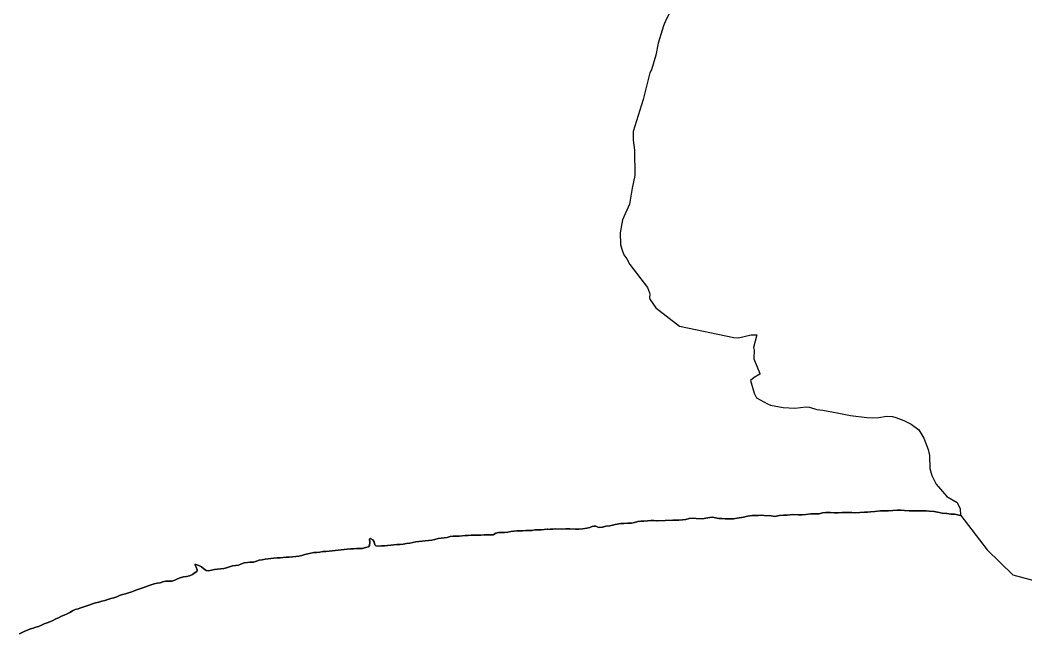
# Model space of a CAD drawing. Header units: inches. Extents: x 1341578 to 1502124, y 557203 to 748561.
# Drawn here: x 1487666 to 1491099, y 632608 to 634702 of the extents above; entities that cross this region are included whole.
import ezdxf

# ---------------------------------------------------------------- set-up
doc = ezdxf.new("R2010")
doc.units = ezdxf.units.IN
doc.header["$MEASUREMENT"] = 0
doc.layers.add('Zipcode', color=7, linetype='Continuous')

msp = doc.modelspace()

# ---------------------------------------------------------------- linework, layer by layer
at = {"layer": 'Zipcode'}
for points in [[(1489886.6, 634735.5), (1489869.3, 634702), (1489861.8, 634682.2), (1489843.4, 634624.1), (1489836.1, 634582.1), (1489820.4, 634532.2), (1489815.7, 634522.3), (1489809.8, 634499.3), (1489792.1, 634431.2), (1489758.7, 634322.3), (1489758.4, 634292.2), (1489762.6, 634258.8), (1489764.1, 634171.9), (1489754.6, 634128.7), (1489745.7, 634074.5), (1489721.8, 634020.3), (1489713.9, 633976.7), (1489715.4, 633936.8), (1489719.7, 633920.2), (1489726.8, 633901.7), (1489736.9, 633887.4), (1489747.1, 633868.1), (1489807.6, 633789.2), (1489814.4, 633772), (1489815.4, 633767), (1489813.6, 633756), (1489815.2, 633749.7), (1489825.6, 633735.3), (1489836.2, 633719.9), (1489916.6, 633657.7), (1490101.6, 633618.9), (1490118.4, 633618.2), (1490161.4, 633628.1), (1490180.4, 633628.5), (1490168.8, 633584.8), (1490170.9, 633575.7), (1490170.7, 633546.1), (1490191.1, 633496.4), (1490190.3, 633493.7), (1490171.4, 633482.1), (1490158.3, 633472.7), (1490170.9, 633429.2), (1490179.3, 633413), (1490217.2, 633392.3), (1490227.2, 633388.4), (1490270.7, 633380.2), (1490310.4, 633378.1), (1490349.2, 633382.7), (1490360.4, 633381.2), (1490385.1, 633372.9), (1490405.8, 633371.5), (1490454.6, 633361.7), (1490500.1, 633353.4), (1490555.8, 633345.9), (1490575.9, 633344.7), (1490596.6, 633346), (1490622.8, 633351.1), (1490643.4, 633349.5), (1490654.9, 633346.5), (1490681.8, 633336), (1490706.6, 633323.8), (1490733.2, 633303.5), (1490750.2, 633275.3), (1490765.3, 633237.1), (1490769.9, 633215.9), (1490770.3, 633171.8), (1490777.3, 633147.9), (1490792.4, 633118.6), (1490829.1, 633076.5), (1490864.6, 633055.6), (1490874.9, 633034.8), (1490875.9, 633012), (1490876, 633011.8), (1490876.2, 633011.5), (1490871, 633013), (1490854.7, 633015.7), (1490848.2, 633015.8), (1490848.1, 633015.8), (1490843, 633016), (1490830.2, 633018.1), (1490827.7, 633018.5), (1490813, 633019.4), (1490803, 633022.4), (1490786.1, 633025.5), (1490768.8, 633026.9), (1490758.5, 633027.7), (1490747.6, 633028.1), (1490725.8, 633028), (1490713.5, 633027.9), (1490700.2, 633027.9), (1490684.2, 633028.9), (1490673, 633029.3), (1490659, 633029.3), (1490645, 633028.7), (1490629.9, 633027.9), (1490617.6, 633027.8), (1490601.9, 633027.1), (1490583.2, 633025.7), (1490568.6, 633023.8), (1490558.3, 633023.2), (1490547.4, 633022.7), (1490531.9, 633021.7), (1490516.5, 633021.2), (1490505.1, 633021.4), (1490489.9, 633021.5), (1490471.9, 633021.8), (1490458.2, 633020.7), (1490445.3, 633020.7), (1490431.6, 633021.7), (1490415.4, 633022.1), (1490404, 633020.4), (1490392.9, 633017.7), (1490382.2, 633017.5), (1490365.1, 633017.3), (1490348.1, 633015.1), (1490334.9, 633014.3), (1490323.1, 633014.1), (1490303.3, 633014.7), (1490283.7, 633013.3), (1490271.9, 633012.9), (1490257.6, 633011.1), (1490242, 633008.1), (1490223.6, 633011.9), (1490214.6, 633010.8), (1490196.6, 633012.2), (1490186.4, 633011.8), (1490176.1, 633012.1), (1490164.2, 633011.6), (1490148.8, 633009.1), (1490135.3, 633006.2), (1490113.6, 633002.2), (1490100.5, 633000.4), (1490087.1, 633000.3), (1490072.5, 633000.5), (1490061.2, 633001.6), (1490050.3, 633001.9), (1490039.9, 633003.2), (1490029.5, 633005.6), (1490020.2, 633005.3), (1490013, 633003.5), (1489993.9, 633000.8), (1489973.3, 633001.1), (1489962.8, 633002), (1489949.9, 633001.7), (1489938.1, 632998.4), (1489926.6, 632996.6), (1489914.7, 632995.9), (1489894.3, 632995.7), (1489841.5, 632993.7), (1489841.3, 632993.7), (1489838.8, 632993.7), (1489828.8, 632994.3), (1489818.4, 632994.2), (1489807.7, 632993.9), (1489794.9, 632992.7), (1489784.7, 632992.1), (1489774.6, 632990.6), (1489762.5, 632987.4), (1489752.7, 632985), (1489740.5, 632984.9), (1489726.9, 632984.7), (1489716.7, 632984.1), (1489697.3, 632981), (1489678.9, 632976.7), (1489665.5, 632974.7), (1489653.6, 632971.8), (1489652.4, 632971.6), (1489641.7, 632970.8), (1489635.2, 632973.3), (1489633, 632974.2), (1489629.4, 632974.9), (1489624.5, 632974.7), (1489618.8, 632973.6), (1489615.3, 632972.6), (1489610.4, 632971.1), (1489600.4, 632968.2), (1489585.1, 632965.6), (1489572.6, 632965.3), (1489562, 632965.3), (1489541.7, 632966.1), (1489528.2, 632965.8), (1489514.2, 632965.5), (1489493.2, 632965.8), (1489484.5, 632964.6), (1489474.7, 632965.2), (1489467.2, 632964), (1489467, 632965), (1489465.4, 632964.8), (1489455, 632963.4), (1489444.5, 632963.2), (1489433.7, 632962.9), (1489423.3, 632962.3), (1489413, 632960.8), (1489402.6, 632960.3), (1489391.6, 632960.1), (1489381.7, 632959.6), (1489371.2, 632959.3), (1489360.9, 632959.1), (1489350.8, 632958.4), (1489340.3, 632957.3), (1489330.2, 632954.7), (1489319.4, 632954), (1489309.4, 632953.8), (1489299.1, 632953.7), (1489289.1, 632951.6), (1489280.6, 632945.7), (1489270.4, 632945.3), (1489259.9, 632945.3), (1489249.4, 632945.1), (1489238.6, 632944.9), (1489227.6, 632944.7), (1489216.9, 632944.4), (1489205.9, 632944.2), (1489195.6, 632943.6), (1489185, 632943.1), (1489175, 632942.2), (1489164.8, 632941.2), (1489154.1, 632940.9), (1489143.5, 632940.7), (1489133.5, 632939.7), (1489123.6, 632936.9), (1489113.1, 632935.3), (1489102.7, 632934.1), (1489092.6, 632932.6), (1489081.7, 632930.1), (1489071, 632927.6), (1489060.1, 632926), (1489048.8, 632925.4), (1489038, 632924.4), (1489027.1, 632922.7), (1489016.7, 632921.2), (1489005.9, 632919.2), (1488995.8, 632917.3), (1488984.6, 632915.8), (1488973.6, 632914.2), (1488962.6, 632913), (1488952, 632912.6), (1488941.5, 632911.8), (1488931, 632910), (1488920.3, 632909.3), (1488910.1, 632908.1), (1488899.8, 632907.7), (1488889.8, 632907.5), (1488879.7, 632907.9), (1488876.3, 632911.6), (1488874.9, 632921.6), (1488870.1, 632929.1), (1488862, 632933), (1488859, 632930.3), (1488859.2, 632920.1), (1488858.4, 632909.8), (1488855.2, 632904.6), (1488845.4, 632901.9), (1488835.1, 632899.4), (1488824.4, 632899.2), (1488814.1, 632898.7), (1488803.6, 632898.2), (1488793.3, 632897.3), (1488782.8, 632896.2), (1488772.1, 632895.3), (1488761.9, 632894.2), (1488751.1, 632892.9), (1488741, 632892.1), (1488731, 632891.3), (1488721, 632890.3), (1488710, 632889.3), (1488699.7, 632888.3), (1488689.2, 632886.7), (1488678.5, 632885.2), (1488668.3, 632884.8), (1488658, 632883.6), (1488647.7, 632881.3), (1488637.8, 632878.2), (1488627.5, 632875.1), (1488617.2, 632873), (1488606.7, 632871.3), (1488595.8, 632870.7), (1488584.8, 632869.9), (1488574.3, 632869.6), (1488564.3, 632868.1), (1488553.6, 632866.9), (1488543, 632866.7), (1488532.4, 632866), (1488522.3, 632865.1), (1488512.4, 632863.2), (1488502.5, 632862.4), (1488492.5, 632860.7), (1488482.3, 632858.7), (1488472.3, 632856), (1488462.3, 632852.9), (1488451.7, 632852.2), (1488441.7, 632851.6), (1488431.2, 632849.7), (1488421.2, 632846.6), (1488411.5, 632842.6), (1488401, 632841.3), (1488390.4, 632839.6), (1488380.9, 632836.6), (1488371, 632833.3), (1488361.2, 632831.2), (1488350.6, 632829.7), (1488339.7, 632828.9), (1488329.4, 632826.9), (1488319.3, 632824.7), (1488309.2, 632822.9), (1488301.5, 632824.2), (1488292.8, 632829.7), (1488284.7, 632836.1), (1488275.5, 632841.1), (1488266.1, 632844.7), (1488262.5, 632843.9), (1488267.2, 632834.8), (1488269.9, 632825.7), (1488268.7, 632820.1), (1488259.9, 632815.2), (1488254, 632809.7), (1488244, 632805.9), (1488233.7, 632803.6), (1488223.3, 632802), (1488212.9, 632799.2), (1488203.2, 632795.6), (1488194.3, 632790.7), (1488184.3, 632787.3), (1488173.9, 632787), (1488163.3, 632787.1), (1488153.5, 632785.2), (1488143.8, 632782.2), (1488133.6, 632780.4), (1488123.3, 632778.7), (1488113.4, 632775.4), (1488103.4, 632772.1), (1488093.7, 632768.6), (1488084.4, 632764.6), (1488074.3, 632761.3), (1488064.9, 632757.7), (1488055.2, 632754.2), (1488047, 632751), (1488036, 632747.4), (1488025.5, 632744.8), (1488015.2, 632742.3), (1488005.8, 632738.2), (1487995.8, 632734.3), (1487985.4, 632731.2), (1487975.6, 632728.4), (1487965.3, 632725.1), (1487954.9, 632721.7), (1487944.5, 632718.9), (1487934.3, 632716.1), (1487923.8, 632713.1), (1487913.4, 632709.6), (1487903.8, 632706.2), (1487893.4, 632703), (1487883.3, 632699.6), (1487873.7, 632696.4), (1487864, 632693.5), (1487854.2, 632691), (1487845, 632686), (1487836.2, 632680.2), (1487826.4, 632675.6), (1487816.2, 632671.6), (1487806.8, 632667.7), (1487796.8, 632662.9), (1487787.6, 632658.7), (1487777.8, 632653.6), (1487767.8, 632648.9), (1487758.3, 632645.7), (1487748.5, 632641.9), (1487739.6, 632637.1), (1487729.3, 632633.3), (1487719.2, 632630.6), (1487710.8, 632627.1), (1487701.1, 632624.8), (1487691.8, 632620.4), (1487682.5, 632616.4), (1487673.2, 632612.6), (1487664.3, 632607.6)], [(1487664.3, 632607.6), (1487673.2, 632612.6), (1487682.5, 632616.4), (1487691.8, 632620.4), (1487701.1, 632624.8), (1487710.8, 632627.1), (1487719.2, 632630.6), (1487729.3, 632633.3), (1487739.6, 632637.1), (1487748.5, 632641.9), (1487758.3, 632645.7), (1487767.8, 632648.9), (1487777.8, 632653.6), (1487787.6, 632658.7), (1487796.8, 632662.9), (1487806.8, 632667.7), (1487816.2, 632671.6), (1487826.4, 632675.6), (1487836.2, 632680.2), (1487845, 632686), (1487854.2, 632691), (1487864, 632693.5), (1487873.7, 632696.4), (1487883.3, 632699.6), (1487893.4, 632703), (1487903.8, 632706.2), (1487913.4, 632709.6), (1487923.8, 632713.1), (1487934.3, 632716.1), (1487944.5, 632718.9), (1487954.9, 632721.7), (1487965.3, 632725.1), (1487975.6, 632728.4), (1487985.4, 632731.2), (1487995.8, 632734.3), (1488005.8, 632738.2), (1488015.2, 632742.3), (1488025.5, 632744.8), (1488036, 632747.4), (1488047, 632751), (1488055.2, 632754.2), (1488064.9, 632757.7), (1488074.3, 632761.3), (1488084.4, 632764.6), (1488093.7, 632768.6), (1488103.4, 632772.1), (1488113.4, 632775.4), (1488123.3, 632778.7), (1488133.6, 632780.4), (1488143.8, 632782.2), (1488153.5, 632785.2), (1488163.3, 632787.1), (1488173.9, 632787), (1488184.3, 632787.3), (1488194.3, 632790.7), (1488203.2, 632795.6), (1488212.9, 632799.2), (1488223.3, 632802), (1488233.7, 632803.6), (1488244, 632805.9), (1488254, 632809.7), (1488259.9, 632815.2), (1488268.7, 632820.1), (1488269.9, 632825.7), (1488267.2, 632834.8), (1488262.5, 632843.9), (1488266.1, 632844.7), (1488275.5, 632841.1), (1488284.7, 632836.1), (1488292.8, 632829.7), (1488301.5, 632824.2), (1488309.2, 632822.9), (1488319.3, 632824.7), (1488329.4, 632826.9), (1488339.7, 632828.9), (1488350.6, 632829.7), (1488361.2, 632831.2), (1488371, 632833.3), (1488380.9, 632836.6), (1488390.4, 632839.6), (1488401, 632841.3), (1488411.5, 632842.6), (1488421.2, 632846.6), (1488431.2, 632849.7), (1488441.7, 632851.6), (1488451.7, 632852.2), (1488462.3, 632852.9), (1488472.3, 632856), (1488482.3, 632858.7), (1488492.5, 632860.7), (1488502.5, 632862.4), (1488512.4, 632863.2), (1488522.3, 632865.1), (1488532.4, 632866), (1488543, 632866.7), (1488553.6, 632866.9), (1488564.3, 632868.1), (1488574.3, 632869.6), (1488584.8, 632869.9), (1488595.8, 632870.7), (1488606.7, 632871.3), (1488617.2, 632873), (1488627.5, 632875.1), (1488637.8, 632878.2), (1488647.7, 632881.3), (1488658, 632883.6), (1488668.3, 632884.8), (1488678.5, 632885.2), (1488689.2, 632886.7), (1488699.7, 632888.3), (1488710, 632889.3), (1488721, 632890.3), (1488731, 632891.3), (1488741, 632892.1), (1488751.1, 632892.9), (1488761.9, 632894.2), (1488772.1, 632895.3), (1488782.8, 632896.2), (1488793.3, 632897.3), (1488803.6, 632898.2), (1488814.1, 632898.7), (1488824.4, 632899.2), (1488835.1, 632899.4), (1488845.4, 632901.9), (1488855.2, 632904.6), (1488858.4, 632909.8), (1488859.2, 632920.1), (1488859, 632930.3), (1488862, 632933), (1488870.1, 632929.1), (1488874.9, 632921.6), (1488876.3, 632911.6), (1488879.7, 632907.9), (1488889.8, 632907.5), (1488899.8, 632907.7), (1488910.1, 632908.1), (1488920.3, 632909.3), (1488931, 632910), (1488941.5, 632911.8), (1488952, 632912.6), (1488962.6, 632913), (1488973.6, 632914.2), (1488984.6, 632915.8), (1488995.8, 632917.3), (1489005.9, 632919.2), (1489016.7, 632921.2), (1489027.1, 632922.7), (1489038, 632924.4), (1489048.8, 632925.4), (1489060.1, 632926), (1489071, 632927.6), (1489081.7, 632930.1), (1489092.6, 632932.6), (1489102.7, 632934.1), (1489113.1, 632935.3), (1489123.6, 632936.9), (1489133.5, 632939.7), (1489143.5, 632940.7), (1489154.1, 632940.9), (1489164.8, 632941.2), (1489175, 632942.2), (1489185, 632943.1), (1489195.6, 632943.6), (1489205.9, 632944.2), (1489216.9, 632944.4), (1489227.6, 632944.7), (1489238.6, 632944.9), (1489249.4, 632945.1), (1489259.9, 632945.3), (1489270.4, 632945.3), (1489280.6, 632945.7), (1489289.1, 632951.6), (1489299.1, 632953.7), (1489309.4, 632953.8), (1489319.4, 632954), (1489330.2, 632954.7), (1489340.3, 632957.3), (1489350.8, 632958.4), (1489360.9, 632959.1), (1489371.2, 632959.3), (1489381.7, 632959.6), (1489391.6, 632960.1), (1489402.6, 632960.3), (1489413, 632960.8), (1489423.3, 632962.3), (1489433.7, 632962.9), (1489444.5, 632963.2), (1489455, 632963.4), (1489465.4, 632964.8), (1489467, 632965), (1489467.2, 632964), (1489474.7, 632965.2), (1489484.5, 632964.6), (1489493.2, 632965.8), (1489514.2, 632965.5), (1489528.2, 632965.8), (1489541.7, 632966.1), (1489562, 632965.3), (1489572.6, 632965.3), (1489585.1, 632965.6), (1489600.4, 632968.2), (1489610.4, 632971.1), (1489615.3, 632972.6), (1489618.8, 632973.6), (1489624.5, 632974.7), (1489629.4, 632974.9), (1489633, 632974.2), (1489635.2, 632973.3), (1489641.7, 632970.8), (1489652.4, 632971.6), (1489653.6, 632971.8), (1489665.5, 632974.7), (1489678.9, 632976.7), (1489697.3, 632981), (1489716.7, 632984.1), (1489726.9, 632984.7), (1489740.5, 632984.9), (1489752.7, 632985), (1489762.5, 632987.4), (1489774.6, 632990.6), (1489784.7, 632992.1), (1489794.9, 632992.7), (1489807.7, 632993.9), (1489818.4, 632994.2), (1489828.8, 632994.3), (1489838.8, 632993.7), (1489841.3, 632993.7), (1489841.5, 632993.7), (1489894.3, 632995.7), (1489914.7, 632995.9), (1489926.6, 632996.6), (1489938.1, 632998.4), (1489949.9, 633001.7), (1489962.8, 633002), (1489973.3, 633001.1), (1489993.9, 633000.8), (1490013, 633003.5), (1490020.2, 633005.3), (1490029.5, 633005.6), (1490039.9, 633003.2), (1490050.3, 633001.9), (1490061.2, 633001.6), (1490072.5, 633000.5), (1490087.1, 633000.3), (1490100.5, 633000.4), (1490113.6, 633002.2), (1490135.3, 633006.2), (1490148.8, 633009.1), (1490164.2, 633011.6), (1490176.1, 633012.1), (1490186.4, 633011.8), (1490196.6, 633012.2), (1490214.6, 633010.8), (1490223.6, 633011.9), (1490242, 633008.1), (1490257.6, 633011.1), (1490271.9, 633012.9), (1490283.7, 633013.3), (1490303.3, 633014.7), (1490323.1, 633014.1), (1490334.9, 633014.3), (1490348.1, 633015.1), (1490365.1, 633017.3), (1490382.2, 633017.5), (1490392.9, 633017.7), (1490404, 633020.4), (1490415.4, 633022.1), (1490431.6, 633021.7), (1490445.3, 633020.7), (1490458.2, 633020.7), (1490471.9, 633021.8), (1490489.9, 633021.5), (1490505.1, 633021.4), (1490516.5, 633021.2), (1490531.9, 633021.7), (1490547.4, 633022.7), (1490558.3, 633023.2), (1490568.6, 633023.8), (1490583.2, 633025.7), (1490601.9, 633027.1), (1490617.6, 633027.8), (1490629.9, 633027.9), (1490645, 633028.7), (1490659, 633029.3), (1490673, 633029.3), (1490684.2, 633028.9), (1490700.2, 633027.9), (1490713.5, 633027.9), (1490725.8, 633028), (1490747.6, 633028.1), (1490758.5, 633027.7), (1490768.8, 633026.9), (1490786.1, 633025.5), (1490803, 633022.4), (1490813, 633019.4), (1490827.7, 633018.5), (1490830.2, 633018.1), (1490843, 633016), (1490848.1, 633015.8), (1490848.2, 633015.8), (1490854.7, 633015.7), (1490871, 633013), (1490876.2, 633011.5), (1490966.8, 632893.9), (1491054.1, 632809.1), (1491388.2, 632719.3)]]:
    msp.add_lwpolyline(points, dxfattribs=at)

doc.saveas('drawing.dxf')
